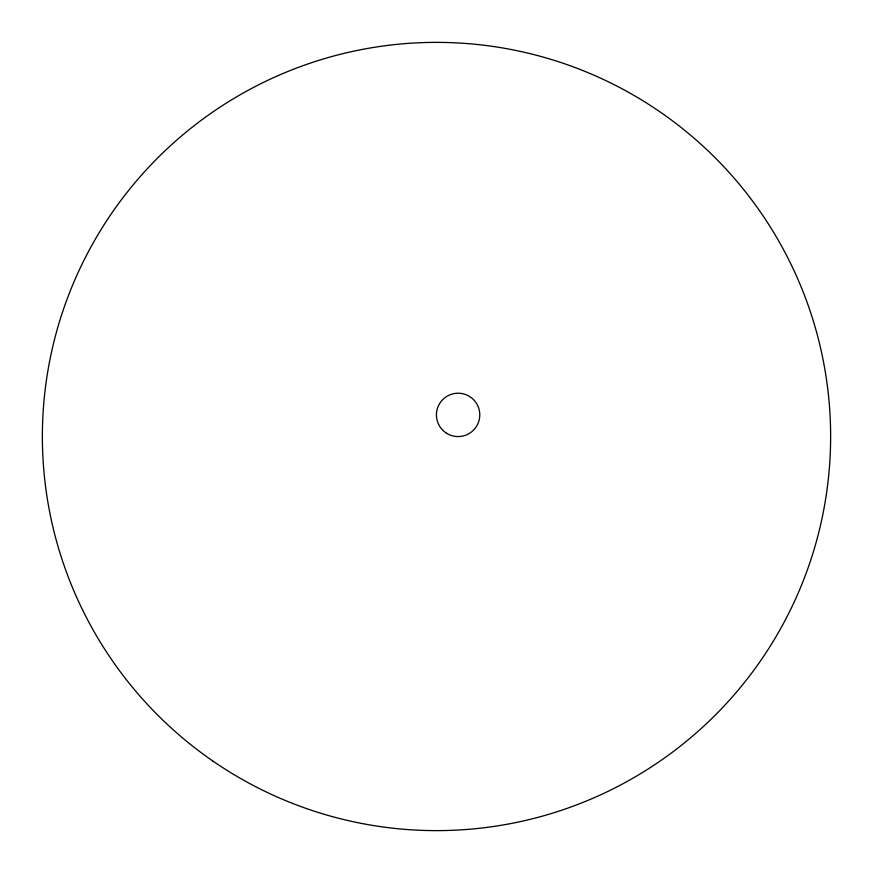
<?xml version="1.0" encoding="UTF-8"?>
<svg xmlns="http://www.w3.org/2000/svg" width="873" height="873" viewBox="0 0 873 873"><rect width="100%" height="100%" fill="white"/><g stroke="black" fill="none" stroke-linecap="round" stroke-linejoin="round"><path stroke-width="1.31" d="M212.63 760.874A394.127 394.127 0 0 0 829.35 468.201A394.127 394.127 0 0 0 267.52 80.436A394.127 394.127 0 0 0 212.63 760.874M445.797 432.735A21.672 21.672 0 0 0 479.714 416.639A21.672 21.672 0 0 0 448.809 395.305A21.672 21.672 0 0 0 445.797 432.735"/></g></svg>
